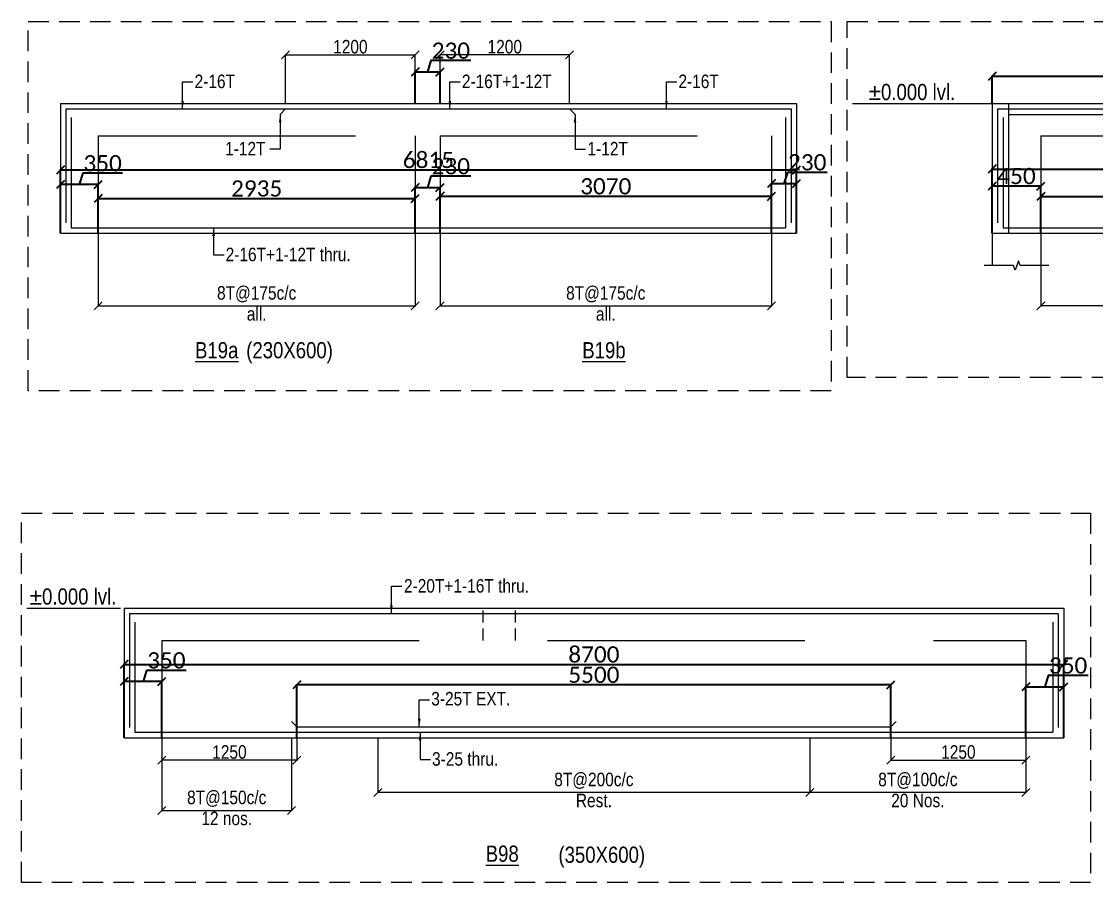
# Model space of a CAD drawing. Header units: millimetres. Extents: x 1112055 to 3390982, y -148532 to 766891.
# Drawn here: x 2945892 to 2965801, y -31248 to -15305 of the extents above; entities that cross this region are included whole.
import ezdxf
from ezdxf.enums import TextEntityAlignment as Align

# ---------------------------------------------------------------- set-up
doc = ezdxf.new("R2010")
doc.units = ezdxf.units.MM
doc.header["$PDMODE"] = 35
doc.header["$PDSIZE"] = -25
doc.linetypes.add('Hidden', pattern=[9.525, 6.35, -3.175])
for name, color, linetype, lineweight in [('B BEAM', 148, 'Continuous', 13), ('B BEAM IN LINE', 250, 'Continuous', 0), ('B STEEL', 34, 'Continuous', 15), ('B STEEL DIM', 216, 'Continuous', 13), ('B STEEL TEXT', 7, 'Continuous', 15), ('B STIRRUPS', 139, 'Continuous', 13), ('B-BEAM DOT', 251, 'Hidden', 9), ('B-BEAM NO', 215, 'Continuous', 18), ('B-COL', 1, 'Continuous', 35)]:
    doc.layers.add(name, color=color, linetype=linetype, lineweight=lineweight)
doc.layers.add('LEVEL-PLAN', color=12, linetype='Continuous')
doc.styles.add('Cali', font='calibri.ttf')
doc.styles.add('SWINC', font='swissc.ttf')
doc.dimstyles.new('BHOOMI', dxfattribs={"dimtxt": 230, "dimasz": 150, "dimexe": 10, "dimexo": 0, "dimgap": 25, "dimtad": 1, "dimdec": 0, "dimzin": 0, "dimdsep": 46, "dimtxsty": 'SWINC', "dimblk": 'OBLIQUE', "dimcen": 0.09, "dimclrd": 250, "dimclre": 250, "dimclrt": 256, "dimaunit": 1, "dimadec": 3, "dimazin": 0, "dimtfac": 1, "dimtdec": 0, "dimtofl": 0, "dimtmove": 1, "dimatfit": 3, "dimfxl": 100, "dimtolj": 1, "dimtzin": 0, "dimlwd": 9, "dimlwe": 5, "dimarcsym": 0})

# ---------------------------------------------------------------- blocks, each defined once
blk = doc.blocks.new('_Oblique')
at = {"color": 0, "linetype": 'ByBlock', "lineweight": -2}
blk.add_line((-0.5, -0.5), (0.5, 0.5), dxfattribs=at)
blk = doc.blocks.new('*D5908')
at = {"layer": 'B STIRRUPS', "color": 250, "lineweight": 0, "transparency": 16777216}
for p, q in [((2947313, -19225), (2947313, -20581)), ((2953183, -19225), (2953183, -20581)), ((2947313, -20571), (2953183, -20571))]:
    blk.add_line(p, q, dxfattribs=at)
at = {"layer": 'Defpoints', "color": 0, "lineweight": 40, "transparency": 16777216}
for p in [(2947313, -19225), (2953183, -19225), (2953183, -20571)]:
    blk.add_point(p, dxfattribs=at)
at = {"layer": 'B STIRRUPS', "color": 250, "lineweight": 0, "transparency": 16777216, "xscale": 150, "yscale": 150, "zscale": 150, "rotation": 180}
blk.add_blockref('_Oblique', (2947313, -20571), dxfattribs=at)
at = {"layer": 'B STIRRUPS', "color": 250, "lineweight": 0, "transparency": 16777216, "xscale": 150, "yscale": 150, "zscale": 150}
blk.add_blockref('_Oblique', (2953183, -20571), dxfattribs=at)
at = {"layer": 'B STIRRUPS', "transparency": 16777216, "char_height": 250, "attachment_point": 5, "style": 'SWINC'}
for s, insert in [('\\A1;8T@175c/c', (2950248, -20356)), ('all.', (2950248, -20721))]:
    blk.add_mtext(s, dxfattribs=dict(at, insert=insert))
blk = doc.blocks.new('*D5909')
at = {"layer": 'B STIRRUPS', "color": 250, "lineweight": 0, "transparency": 16777216}
for p, q in [((2953643, -19225), (2953643, -20581)), ((2959783, -19225), (2959783, -20581)), ((2953643, -20571), (2959783, -20571))]:
    blk.add_line(p, q, dxfattribs=at)
at = {"layer": 'Defpoints', "color": 0, "lineweight": 40, "transparency": 16777216}
for p in [(2953643, -19225), (2959783, -19225), (2959783, -20571)]:
    blk.add_point(p, dxfattribs=at)
at = {"layer": 'B STIRRUPS', "color": 250, "lineweight": 0, "transparency": 16777216, "xscale": 150, "yscale": 150, "zscale": 150, "rotation": 180}
blk.add_blockref('_Oblique', (2953643, -20571), dxfattribs=at)
at = {"layer": 'B STIRRUPS', "color": 250, "lineweight": 0, "transparency": 16777216, "xscale": 150, "yscale": 150, "zscale": 150}
blk.add_blockref('_Oblique', (2959783, -20571), dxfattribs=at)
at = {"layer": 'B STIRRUPS', "transparency": 16777216, "char_height": 250, "attachment_point": 5, "style": 'SWINC'}
for s, insert in [('\\A1;8T@175c/c', (2956713, -20356)), ('all.', (2956713, -20721))]:
    blk.add_mtext(s, dxfattribs=dict(at, insert=insert))
blk = doc.blocks.new('*D5910')
at = {"layer": 'B STEEL DIM', "lineweight": 5, "transparency": 16777216}
for p, q in [((2953643, -16825), (2953643, -15913)), ((2956043, -16825), (2956043, -15913))]:
    blk.add_line(p, q, dxfattribs=at)
at = {"layer": 'B STEEL DIM', "lineweight": 9, "transparency": 16777216}
blk.add_line((2956043, -15923), (2953643, -15923), dxfattribs=at)
at = {"layer": 'Defpoints', "color": 0, "lineweight": 40, "transparency": 16777216}
for p in [(2953643, -15923), (2953643, -16825), (2956043, -16825)]:
    blk.add_point(p, dxfattribs=at)
at = {"layer": 'B STEEL DIM', "lineweight": 9, "transparency": 16777216, "xscale": 150, "yscale": 150, "zscale": 150, "rotation": 180}
blk.add_blockref('_Oblique', (2953643, -15923), dxfattribs=at)
at = {"layer": 'B STEEL DIM', "lineweight": 9, "transparency": 16777216, "xscale": 150, "yscale": 150, "zscale": 150}
blk.add_blockref('_Oblique', (2956043, -15923), dxfattribs=at)
at = {"layer": 'B STEEL DIM', "transparency": 16777216, "insert": (2954843, -15773), "char_height": 250, "attachment_point": 5, "style": 'SWINC'}
blk.add_mtext('\\A1;1200', dxfattribs=at)
blk = doc.blocks.new('*D5911')
at = {"layer": 'B STEEL DIM', "lineweight": 5, "transparency": 16777216}
for p, q in [((2950783, -16825), (2950783, -15913)), ((2953183, -16825), (2953183, -15913))]:
    blk.add_line(p, q, dxfattribs=at)
at = {"layer": 'B STEEL DIM', "lineweight": 9, "transparency": 16777216}
blk.add_line((2950783, -15923), (2953183, -15923), dxfattribs=at)
at = {"layer": 'Defpoints', "color": 0, "lineweight": 40, "transparency": 16777216}
for p in [(2953183, -15923), (2950783, -16825), (2953183, -16825)]:
    blk.add_point(p, dxfattribs=at)
at = {"layer": 'B STEEL DIM', "lineweight": 9, "transparency": 16777216, "xscale": 150, "yscale": 150, "zscale": 150, "rotation": 180}
blk.add_blockref('_Oblique', (2950783, -15923), dxfattribs=at)
at = {"layer": 'B STEEL DIM', "lineweight": 9, "transparency": 16777216, "xscale": 150, "yscale": 150, "zscale": 150}
blk.add_blockref('_Oblique', (2953183, -15923), dxfattribs=at)
at = {"layer": 'B STEEL DIM', "transparency": 16777216, "insert": (2951983, -15773), "char_height": 250, "attachment_point": 5, "style": 'SWINC'}
blk.add_mtext('\\A1;1200', dxfattribs=at)
blk = doc.blocks.new('*D5915')
at = {"layer": 'B STIRRUPS', "color": 250, "lineweight": 0, "transparency": 16777216}
for p, q in [((2964769, -19225), (2964769, -20581)), ((2968766, -19225), (2968766, -20581)), ((2968766, -20571), (2964769, -20571))]:
    blk.add_line(p, q, dxfattribs=at)
at = {"layer": 'Defpoints', "color": 0, "lineweight": 40, "transparency": 16777216}
for p in [(2964769, -19225), (2968766, -19225), (2964769, -20571)]:
    blk.add_point(p, dxfattribs=at)
at = {"layer": 'B STIRRUPS', "color": 250, "lineweight": 0, "transparency": 16777216, "xscale": 150, "yscale": 150, "zscale": 150, "rotation": 180}
blk.add_blockref('_Oblique', (2964769, -20571), dxfattribs=at)
at = {"layer": 'B STIRRUPS', "color": 250, "lineweight": 0, "transparency": 16777216, "xscale": 150, "yscale": 150, "zscale": 150}
blk.add_blockref('_Oblique', (2968766, -20571), dxfattribs=at)
at = {"layer": 'B STIRRUPS', "transparency": 16777216, "char_height": 250, "attachment_point": 5, "style": 'SWINC'}
for s, insert in [('\\A1;10T@100c/c', (2966768, -20356)), ('all.', (2966768, -20721))]:
    blk.add_mtext(s, dxfattribs=dict(at, insert=insert))
blk = doc.blocks.new('*D5941')
at = {"layer": 'B STIRRUPS', "color": 250, "lineweight": 0, "transparency": 16777216}
for p, q in [((2952493, -28567), (2952493, -29591)), ((2960493, -28567), (2960493, -29591)), ((2960493, -29581), (2952493, -29581))]:
    blk.add_line(p, q, dxfattribs=at)
at = {"layer": 'Defpoints', "color": 0, "lineweight": 40, "transparency": 16777216}
for p in [(2952493, -28567), (2960493, -28567), (2952493, -29581)]:
    blk.add_point(p, dxfattribs=at)
at = {"layer": 'B STIRRUPS', "color": 250, "lineweight": 0, "transparency": 16777216, "xscale": 150, "yscale": 150, "zscale": 150, "rotation": 180}
blk.add_blockref('_Oblique', (2952493, -29581), dxfattribs=at)
at = {"layer": 'B STIRRUPS', "color": 250, "lineweight": 0, "transparency": 16777216, "xscale": 150, "yscale": 150, "zscale": 150}
blk.add_blockref('_Oblique', (2960493, -29581), dxfattribs=at)
at = {"layer": 'B STIRRUPS', "transparency": 16777216, "char_height": 250, "attachment_point": 5, "style": 'SWINC'}
for s, insert in [('\\A1;8T@200c/c', (2956493, -29365)), ('Rest.', (2956493, -29731))]:
    blk.add_mtext(s, dxfattribs=dict(at, insert=insert))
blk = doc.blocks.new('*D5942')
at = {"layer": 'B STIRRUPS', "color": 250, "lineweight": 0, "transparency": 16777216}
for p, q in [((2960493, -28567), (2960493, -29591)), ((2964493, -28567), (2964493, -29591)), ((2964493, -29581), (2960493, -29581))]:
    blk.add_line(p, q, dxfattribs=at)
at = {"layer": 'Defpoints', "color": 0, "lineweight": 40, "transparency": 16777216}
for p in [(2960493, -28567), (2964493, -28567), (2960493, -29581)]:
    blk.add_point(p, dxfattribs=at)
at = {"layer": 'B STIRRUPS', "color": 250, "lineweight": 0, "transparency": 16777216, "xscale": 150, "yscale": 150, "zscale": 150, "rotation": 180}
blk.add_blockref('_Oblique', (2960493, -29581), dxfattribs=at)
at = {"layer": 'B STIRRUPS', "color": 250, "lineweight": 0, "transparency": 16777216, "xscale": 150, "yscale": 150, "zscale": 150}
blk.add_blockref('_Oblique', (2964493, -29581), dxfattribs=at)
at = {"layer": 'B STIRRUPS', "transparency": 16777216, "char_height": 250, "attachment_point": 5, "style": 'SWINC'}
for s, insert in [('\\A1;8T@100c/c', (2962493, -29365)), ('20 Nos.', (2962493, -29731))]:
    blk.add_mtext(s, dxfattribs=dict(at, insert=insert))
blk = doc.blocks.new('*D5943')
at = {"layer": 'B STEEL DIM', "lineweight": 5, "transparency": 16777216}
for p, q in [((2950993, -28367), (2950993, -28993)), ((2948493, -28567), (2948493, -28993))]:
    blk.add_line(p, q, dxfattribs=at)
at = {"layer": 'B STEEL DIM', "lineweight": 9, "transparency": 16777216}
blk.add_line((2950993, -28983), (2948493, -28983), dxfattribs=at)
at = {"layer": 'Defpoints', "color": 0, "lineweight": 40, "transparency": 16777216}
for p in [(2950993, -28367), (2948493, -28567), (2948493, -28983)]:
    blk.add_point(p, dxfattribs=at)
at = {"layer": 'B STEEL DIM', "lineweight": 9, "transparency": 16777216, "xscale": 150, "yscale": 150, "zscale": 150, "rotation": 180}
blk.add_blockref('_Oblique', (2948493, -28983), dxfattribs=at)
at = {"layer": 'B STEEL DIM', "lineweight": 9, "transparency": 16777216, "xscale": 150, "yscale": 150, "zscale": 150}
blk.add_blockref('_Oblique', (2950993, -28983), dxfattribs=at)
at = {"layer": 'B STEEL DIM', "transparency": 16777216, "insert": (2949743, -28833), "char_height": 250, "attachment_point": 5, "style": 'SWINC'}
blk.add_mtext('\\A1;1250', dxfattribs=at)
blk = doc.blocks.new('*D5944')
at = {"layer": 'B STEEL DIM', "lineweight": 5, "transparency": 16777216}
for p, q in [((2961993, -28367), (2961993, -28993)), ((2964493, -28567), (2964493, -28993))]:
    blk.add_line(p, q, dxfattribs=at)
at = {"layer": 'B STEEL DIM', "lineweight": 9, "transparency": 16777216}
blk.add_line((2961993, -28983), (2964493, -28983), dxfattribs=at)
at = {"layer": 'Defpoints', "color": 0, "lineweight": 40, "transparency": 16777216}
for p in [(2961993, -28367), (2964493, -28567), (2964493, -28983)]:
    blk.add_point(p, dxfattribs=at)
at = {"layer": 'B STEEL DIM', "lineweight": 9, "transparency": 16777216, "xscale": 150, "yscale": 150, "zscale": 150, "rotation": 180}
blk.add_blockref('_Oblique', (2961993, -28983), dxfattribs=at)
at = {"layer": 'B STEEL DIM', "lineweight": 9, "transparency": 16777216, "xscale": 150, "yscale": 150, "zscale": 150}
blk.add_blockref('_Oblique', (2964493, -28983), dxfattribs=at)
at = {"layer": 'B STEEL DIM', "transparency": 16777216, "insert": (2963243, -28833), "char_height": 250, "attachment_point": 5, "style": 'SWINC'}
blk.add_mtext('\\A1;1250', dxfattribs=at)
blk = doc.blocks.new('*D5945')
at = {"layer": 'B STIRRUPS', "color": 250, "lineweight": 0, "transparency": 16777216}
for p, q in [((2948493, -28567), (2948493, -29923)), ((2950893, -28567), (2950893, -29923)), ((2948493, -29913), (2950893, -29913))]:
    blk.add_line(p, q, dxfattribs=at)
at = {"layer": 'Defpoints', "color": 0, "lineweight": 40, "transparency": 16777216}
for p in [(2948493, -28567), (2950893, -28567), (2950893, -29913)]:
    blk.add_point(p, dxfattribs=at)
at = {"layer": 'B STIRRUPS', "color": 250, "lineweight": 0, "transparency": 16777216, "xscale": 150, "yscale": 150, "zscale": 150, "rotation": 180}
blk.add_blockref('_Oblique', (2948493, -29913), dxfattribs=at)
at = {"layer": 'B STIRRUPS', "color": 250, "lineweight": 0, "transparency": 16777216, "xscale": 150, "yscale": 150, "zscale": 150}
blk.add_blockref('_Oblique', (2950893, -29913), dxfattribs=at)
at = {"layer": 'B STIRRUPS', "transparency": 16777216, "char_height": 250, "attachment_point": 5, "style": 'SWINC'}
for s, insert in [('\\A1;8T@150c/c', (2949693, -29698)), ('12 nos.', (2949693, -30063))]:
    blk.add_mtext(s, dxfattribs=dict(at, insert=insert))
blk = doc.blocks.new('*D6801')
at = {"layer": 'Defpoints', "color": 3, "linetype": 'Hidden', "lineweight": 30, "ltscale": 1000, "transparency": 16777216}
for p, q in [((2963869, -19225), (2963869, -18027)), ((2986166, -19225), (2986166, -18027))]:
    blk.add_line(p, q, dxfattribs=at)
at = {"layer": 'Defpoints', "color": 3, "lineweight": 30, "ltscale": 1000, "transparency": 16777216}
blk.add_line((2963869, -18037), (2986166, -18037), dxfattribs=at)
at = {"layer": 'Defpoints', "color": 0, "lineweight": 40, "transparency": 16777216}
for p in [(2986166, -18037), (2963869, -19225), (2986166, -19225)]:
    blk.add_point(p, dxfattribs=at)
at = {"layer": 'Defpoints', "color": 3, "lineweight": 30, "transparency": 16777216, "xscale": 150, "yscale": 150, "zscale": 150, "rotation": 180}
blk.add_blockref('_Oblique', (2963869, -18037), dxfattribs=at)
at = {"layer": 'Defpoints', "color": 3, "lineweight": 30, "transparency": 16777216, "xscale": 150, "yscale": 150, "zscale": 150}
blk.add_blockref('_Oblique', (2986166, -18037), dxfattribs=at)
at = {"layer": 'Defpoints', "color": 3, "lineweight": 50, "transparency": 16777216, "insert": (2975018, -17853), "char_height": 300, "attachment_point": 5, "style": 'Cali'}
blk.add_mtext('\\A1;11149', dxfattribs=at)
blk = doc.blocks.new('*D6802')
at = {"layer": 'Defpoints', "color": 3, "linetype": 'Hidden', "lineweight": 30, "ltscale": 1000, "transparency": 16777216}
for p, q in [((2964769, -19225), (2964769, -18536)), ((2968766, -19225), (2968766, -18536))]:
    blk.add_line(p, q, dxfattribs=at)
at = {"layer": 'Defpoints', "color": 3, "lineweight": 30, "ltscale": 1000, "transparency": 16777216}
blk.add_line((2964769, -18546), (2968766, -18546), dxfattribs=at)
at = {"layer": 'Defpoints', "color": 0, "lineweight": 40, "transparency": 16777216}
for p in [(2968766, -18546), (2964769, -19225), (2968766, -19225)]:
    blk.add_point(p, dxfattribs=at)
at = {"layer": 'Defpoints', "color": 3, "lineweight": 30, "transparency": 16777216, "xscale": 150, "yscale": 150, "zscale": 150, "rotation": 180}
blk.add_blockref('_Oblique', (2964769, -18546), dxfattribs=at)
at = {"layer": 'Defpoints', "color": 3, "lineweight": 30, "transparency": 16777216, "xscale": 150, "yscale": 150, "zscale": 150}
blk.add_blockref('_Oblique', (2968766, -18546), dxfattribs=at)
at = {"layer": 'Defpoints', "color": 3, "lineweight": 50, "transparency": 16777216, "insert": (2966768, -18363), "char_height": 300, "attachment_point": 5, "style": 'Cali'}
blk.add_mtext('\\A1;1999', dxfattribs=at)
blk = doc.blocks.new('*D6803')
at = {"layer": 'Defpoints', "color": 3, "linetype": 'Hidden', "lineweight": 30, "ltscale": 1000, "transparency": 16777216}
for p, q in [((2963869, -19225), (2963869, -18342)), ((2964769, -19225), (2964769, -18342))]:
    blk.add_line(p, q, dxfattribs=at)
at = {"layer": 'Defpoints', "color": 3, "lineweight": 30, "ltscale": 1000, "transparency": 16777216}
blk.add_line((2964769, -18352), (2963869, -18352), dxfattribs=at)
at = {"layer": 'Defpoints', "color": 0, "lineweight": 40, "transparency": 16777216}
for p in [(2963869, -18352), (2963869, -19225), (2964769, -19225)]:
    blk.add_point(p, dxfattribs=at)
at = {"layer": 'Defpoints', "color": 3, "lineweight": 30, "transparency": 16777216, "xscale": 150, "yscale": 150, "zscale": 150, "rotation": 180}
blk.add_blockref('_Oblique', (2963869, -18352), dxfattribs=at)
at = {"layer": 'Defpoints', "color": 3, "lineweight": 30, "transparency": 16777216, "xscale": 150, "yscale": 150, "zscale": 150}
blk.add_blockref('_Oblique', (2964769, -18352), dxfattribs=at)
at = {"layer": 'Defpoints', "color": 3, "lineweight": 50, "transparency": 16777216, "insert": (2964319, -18168), "char_height": 300, "attachment_point": 5, "style": 'Cali'}
blk.add_mtext('\\A1;450', dxfattribs=at)
blk = doc.blocks.new('*D6808')
at = {"layer": 'Defpoints', "color": 3, "linetype": 'Hidden', "lineweight": 30, "ltscale": 1000, "transparency": 16777216}
for p, q in [((2963869, -16825), (2963869, -16311)), ((2972666, -16825), (2972666, -16311))]:
    blk.add_line(p, q, dxfattribs=at)
at = {"layer": 'Defpoints', "color": 3, "lineweight": 30, "ltscale": 1000, "transparency": 16777216}
blk.add_line((2972666, -16321), (2963869, -16321), dxfattribs=at)
at = {"layer": 'Defpoints', "color": 0, "lineweight": 40, "transparency": 16777216}
for p in [(2963869, -16321), (2963869, -16825), (2972666, -16825)]:
    blk.add_point(p, dxfattribs=at)
at = {"layer": 'Defpoints', "color": 3, "lineweight": 30, "transparency": 16777216, "xscale": 150, "yscale": 150, "zscale": 150, "rotation": 180}
blk.add_blockref('_Oblique', (2963869, -16321), dxfattribs=at)
at = {"layer": 'Defpoints', "color": 3, "lineweight": 30, "transparency": 16777216, "xscale": 150, "yscale": 150, "zscale": 150}
blk.add_blockref('_Oblique', (2972666, -16321), dxfattribs=at)
at = {"layer": 'Defpoints', "color": 3, "lineweight": 50, "transparency": 16777216, "insert": (2968268, -16137), "char_height": 300, "attachment_point": 5, "style": 'Cali'}
blk.add_mtext('\\A1;4399', dxfattribs=at)
blk = doc.blocks.new('*D6809')
at = {"layer": 'Defpoints', "color": 3, "linetype": 'Hidden', "lineweight": 30, "ltscale": 1000, "transparency": 16777216}
for p, q in [((2946613, -19225), (2946613, -18044)), ((2960243, -19225), (2960243, -18044))]:
    blk.add_line(p, q, dxfattribs=at)
at = {"layer": 'Defpoints', "color": 3, "lineweight": 30, "ltscale": 1000, "transparency": 16777216}
blk.add_line((2946613, -18054), (2960243, -18054), dxfattribs=at)
at = {"layer": 'Defpoints', "color": 0, "lineweight": 40, "transparency": 16777216}
for p in [(2960243, -18054), (2946613, -19225), (2960243, -19225)]:
    blk.add_point(p, dxfattribs=at)
at = {"layer": 'Defpoints', "color": 3, "lineweight": 30, "transparency": 16777216, "xscale": 150, "yscale": 150, "zscale": 150, "rotation": 180}
blk.add_blockref('_Oblique', (2946613, -18054), dxfattribs=at)
at = {"layer": 'Defpoints', "color": 3, "lineweight": 30, "transparency": 16777216, "xscale": 150, "yscale": 150, "zscale": 150}
blk.add_blockref('_Oblique', (2960243, -18054), dxfattribs=at)
at = {"layer": 'Defpoints', "color": 3, "lineweight": 50, "transparency": 16777216, "insert": (2953428, -17870), "char_height": 300, "attachment_point": 5, "style": 'Cali'}
blk.add_mtext('\\A1;6815', dxfattribs=at)
blk = doc.blocks.new('*D6810')
at = {"layer": 'Defpoints', "color": 3, "linetype": 'Hidden', "lineweight": 30, "ltscale": 1000, "transparency": 16777216}
for p, q in [((2947313, -19225), (2947313, -18572)), ((2953183, -19225), (2953183, -18572))]:
    blk.add_line(p, q, dxfattribs=at)
at = {"layer": 'Defpoints', "color": 3, "lineweight": 30, "ltscale": 1000, "transparency": 16777216}
blk.add_line((2947313, -18582), (2953183, -18582), dxfattribs=at)
at = {"layer": 'Defpoints', "color": 0, "lineweight": 40, "transparency": 16777216}
for p in [(2953183, -18582), (2947313, -19225), (2953183, -19225)]:
    blk.add_point(p, dxfattribs=at)
at = {"layer": 'Defpoints', "color": 3, "lineweight": 30, "transparency": 16777216, "xscale": 150, "yscale": 150, "zscale": 150, "rotation": 180}
blk.add_blockref('_Oblique', (2947313, -18582), dxfattribs=at)
at = {"layer": 'Defpoints', "color": 3, "lineweight": 30, "transparency": 16777216, "xscale": 150, "yscale": 150, "zscale": 150}
blk.add_blockref('_Oblique', (2953183, -18582), dxfattribs=at)
at = {"layer": 'Defpoints', "color": 3, "lineweight": 50, "transparency": 16777216, "insert": (2950248, -18398), "char_height": 300, "attachment_point": 5, "style": 'Cali'}
blk.add_mtext('\\A1;2935', dxfattribs=at)
blk = doc.blocks.new('*D6811')
at = {"layer": 'Defpoints', "color": 3, "linetype": 'Hidden', "lineweight": 30, "ltscale": 1000, "transparency": 16777216}
for p, q in [((2953643, -19225), (2953643, -18532)), ((2959783, -19225), (2959783, -18532))]:
    blk.add_line(p, q, dxfattribs=at)
at = {"layer": 'Defpoints', "color": 3, "lineweight": 30, "ltscale": 1000, "transparency": 16777216}
blk.add_line((2953643, -18542), (2959783, -18542), dxfattribs=at)
at = {"layer": 'Defpoints', "color": 0, "lineweight": 40, "transparency": 16777216}
for p in [(2959783, -18542), (2953643, -19225), (2959783, -19225)]:
    blk.add_point(p, dxfattribs=at)
at = {"layer": 'Defpoints', "color": 3, "lineweight": 30, "transparency": 16777216, "xscale": 150, "yscale": 150, "zscale": 150, "rotation": 180}
blk.add_blockref('_Oblique', (2953643, -18542), dxfattribs=at)
at = {"layer": 'Defpoints', "color": 3, "lineweight": 30, "transparency": 16777216, "xscale": 150, "yscale": 150, "zscale": 150}
blk.add_blockref('_Oblique', (2959783, -18542), dxfattribs=at)
at = {"layer": 'Defpoints', "color": 3, "lineweight": 50, "transparency": 16777216, "insert": (2956713, -18358), "char_height": 300, "attachment_point": 5, "style": 'Cali'}
blk.add_mtext('\\A1;3070', dxfattribs=at)
blk = doc.blocks.new('*D6812')
at = {"layer": 'Defpoints', "color": 3, "lineweight": 30, "ltscale": 1000, "transparency": 16777216}
for p, q in [((2947026, -18115), (2946963, -18323)), ((2947764, -18115), (2947026, -18115)), ((2947313, -18323), (2946613, -18323))]:
    blk.add_line(p, q, dxfattribs=at)
at = {"layer": 'Defpoints', "color": 3, "linetype": 'Hidden', "lineweight": 30, "ltscale": 1000, "transparency": 16777216}
for p, q in [((2946613, -19225), (2946613, -18313)), ((2947313, -19225), (2947313, -18313))]:
    blk.add_line(p, q, dxfattribs=at)
at = {"layer": 'Defpoints', "color": 0, "lineweight": 40, "transparency": 16777216}
for p in [(2946613, -18323), (2946613, -19225), (2947313, -19225)]:
    blk.add_point(p, dxfattribs=at)
at = {"layer": 'Defpoints', "color": 3, "lineweight": 30, "transparency": 16777216, "xscale": 150, "yscale": 150, "zscale": 150, "rotation": 180}
blk.add_blockref('_Oblique', (2946613, -18323), dxfattribs=at)
at = {"layer": 'Defpoints', "color": 3, "lineweight": 30, "transparency": 16777216, "xscale": 150, "yscale": 150, "zscale": 150}
blk.add_blockref('_Oblique', (2947313, -18323), dxfattribs=at)
at = {"layer": 'Defpoints', "color": 3, "lineweight": 50, "transparency": 16777216, "insert": (2947395, -17931), "char_height": 300, "attachment_point": 5, "style": 'Cali'}
blk.add_mtext('\\A1;350', dxfattribs=at)
blk = doc.blocks.new('*D6813')
at = {"layer": 'Defpoints', "color": 3, "lineweight": 30, "ltscale": 1000, "transparency": 16777216}
for p, q in [((2953476, -18170), (2953413, -18379)), ((2954212, -18170), (2953476, -18170)), ((2953183, -18379), (2953643, -18379))]:
    blk.add_line(p, q, dxfattribs=at)
at = {"layer": 'Defpoints', "color": 3, "linetype": 'Hidden', "lineweight": 30, "ltscale": 1000, "transparency": 16777216}
for p, q in [((2953183, -19225), (2953183, -18369)), ((2953643, -19225), (2953643, -18369))]:
    blk.add_line(p, q, dxfattribs=at)
at = {"layer": 'Defpoints', "color": 0, "lineweight": 40, "transparency": 16777216}
for p in [(2953643, -18379), (2953183, -19225), (2953643, -19225)]:
    blk.add_point(p, dxfattribs=at)
at = {"layer": 'Defpoints', "color": 3, "lineweight": 30, "transparency": 16777216, "xscale": 150, "yscale": 150, "zscale": 150, "rotation": 180}
blk.add_blockref('_Oblique', (2953183, -18379), dxfattribs=at)
at = {"layer": 'Defpoints', "color": 3, "lineweight": 30, "transparency": 16777216, "xscale": 150, "yscale": 150, "zscale": 150}
blk.add_blockref('_Oblique', (2953643, -18379), dxfattribs=at)
at = {"layer": 'Defpoints', "color": 3, "lineweight": 50, "transparency": 16777216, "insert": (2953844, -17986), "char_height": 300, "attachment_point": 5, "style": 'Cali'}
blk.add_mtext('\\A1;230', dxfattribs=at)
blk = doc.blocks.new('*D6814')
at = {"layer": 'Defpoints', "color": 3, "lineweight": 30, "ltscale": 1000, "transparency": 16777216}
for p, q in [((2960076, -18098), (2960013, -18306)), ((2960812, -18098), (2960076, -18098)), ((2959783, -18306), (2960243, -18306))]:
    blk.add_line(p, q, dxfattribs=at)
at = {"layer": 'Defpoints', "color": 3, "linetype": 'Hidden', "lineweight": 30, "ltscale": 1000, "transparency": 16777216}
for p, q in [((2959783, -19225), (2959783, -18296)), ((2960243, -19225), (2960243, -18296))]:
    blk.add_line(p, q, dxfattribs=at)
at = {"layer": 'Defpoints', "color": 0, "lineweight": 40, "transparency": 16777216}
for p in [(2960243, -18306), (2959783, -19225), (2960243, -19225)]:
    blk.add_point(p, dxfattribs=at)
at = {"layer": 'Defpoints', "color": 3, "lineweight": 30, "transparency": 16777216, "xscale": 150, "yscale": 150, "zscale": 150, "rotation": 180}
blk.add_blockref('_Oblique', (2959783, -18306), dxfattribs=at)
at = {"layer": 'Defpoints', "color": 3, "lineweight": 30, "transparency": 16777216, "xscale": 150, "yscale": 150, "zscale": 150}
blk.add_blockref('_Oblique', (2960243, -18306), dxfattribs=at)
at = {"layer": 'Defpoints', "color": 3, "lineweight": 50, "transparency": 16777216, "insert": (2960444, -17914), "char_height": 300, "attachment_point": 5, "style": 'Cali'}
blk.add_mtext('\\A1;230', dxfattribs=at)
blk = doc.blocks.new('*D6815')
at = {"layer": 'Defpoints', "color": 3, "lineweight": 30, "ltscale": 1000, "transparency": 16777216}
for p, q in [((2953476, -16030), (2953413, -16239)), ((2954212, -16030), (2953476, -16030)), ((2953183, -16239), (2953643, -16239))]:
    blk.add_line(p, q, dxfattribs=at)
at = {"layer": 'Defpoints', "color": 3, "linetype": 'Hidden', "lineweight": 30, "ltscale": 1000, "transparency": 16777216}
for p, q in [((2953183, -16825), (2953183, -16229)), ((2953643, -16825), (2953643, -16229))]:
    blk.add_line(p, q, dxfattribs=at)
at = {"layer": 'Defpoints', "color": 0, "lineweight": 40, "transparency": 16777216}
for p in [(2953643, -16239), (2953183, -16825), (2953643, -16825)]:
    blk.add_point(p, dxfattribs=at)
at = {"layer": 'Defpoints', "color": 3, "lineweight": 30, "transparency": 16777216, "xscale": 150, "yscale": 150, "zscale": 150, "rotation": 180}
blk.add_blockref('_Oblique', (2953183, -16239), dxfattribs=at)
at = {"layer": 'Defpoints', "color": 3, "lineweight": 30, "transparency": 16777216, "xscale": 150, "yscale": 150, "zscale": 150}
blk.add_blockref('_Oblique', (2953643, -16239), dxfattribs=at)
at = {"layer": 'Defpoints', "color": 3, "lineweight": 50, "transparency": 16777216, "insert": (2953844, -15846), "char_height": 300, "attachment_point": 5, "style": 'Cali'}
blk.add_mtext('\\A1;230', dxfattribs=at)
blk = doc.blocks.new('*D6272')
at = {"layer": 'Defpoints', "color": 3, "linetype": 'Hidden', "lineweight": 30, "ltscale": 1000, "transparency": 16777216}
for p, q in [((2947793, -28567), (2947793, -27199)), ((2965193, -28567), (2965193, -27199))]:
    blk.add_line(p, q, dxfattribs=at)
at = {"layer": 'Defpoints', "color": 3, "lineweight": 30, "ltscale": 1000, "transparency": 16777216}
blk.add_line((2947793, -27209), (2965193, -27209), dxfattribs=at)
at = {"layer": 'Defpoints', "color": 0, "lineweight": 40, "transparency": 16777216}
for p in [(2965193, -27209), (2947793, -28567), (2965193, -28567)]:
    blk.add_point(p, dxfattribs=at)
at = {"layer": 'Defpoints', "color": 3, "lineweight": 30, "transparency": 16777216, "xscale": 150, "yscale": 150, "zscale": 150, "rotation": 180}
blk.add_blockref('_Oblique', (2947793, -27209), dxfattribs=at)
at = {"layer": 'Defpoints', "color": 3, "lineweight": 30, "transparency": 16777216, "xscale": 150, "yscale": 150, "zscale": 150}
blk.add_blockref('_Oblique', (2965193, -27209), dxfattribs=at)
at = {"layer": 'Defpoints', "color": 3, "lineweight": 50, "transparency": 16777216, "insert": (2956493, -27026), "char_height": 300, "attachment_point": 5, "style": 'Cali'}
blk.add_mtext('\\A1;8700', dxfattribs=at)
blk = doc.blocks.new('*D6273')
at = {"layer": 'Defpoints', "color": 3, "linetype": 'Hidden', "lineweight": 30, "ltscale": 1000, "transparency": 16777216}
for p, q in [((2950993, -28567), (2950993, -27576)), ((2961993, -28567), (2961993, -27576))]:
    blk.add_line(p, q, dxfattribs=at)
at = {"layer": 'Defpoints', "color": 3, "lineweight": 30, "ltscale": 1000, "transparency": 16777216}
blk.add_line((2961993, -27586), (2950993, -27586), dxfattribs=at)
at = {"layer": 'Defpoints', "color": 0, "lineweight": 40, "transparency": 16777216}
for p in [(2950993, -27586), (2950993, -28567), (2961993, -28567)]:
    blk.add_point(p, dxfattribs=at)
at = {"layer": 'Defpoints', "color": 3, "lineweight": 30, "transparency": 16777216, "xscale": 150, "yscale": 150, "zscale": 150, "rotation": 180}
blk.add_blockref('_Oblique', (2950993, -27586), dxfattribs=at)
at = {"layer": 'Defpoints', "color": 3, "lineweight": 30, "transparency": 16777216, "xscale": 150, "yscale": 150, "zscale": 150}
blk.add_blockref('_Oblique', (2961993, -27586), dxfattribs=at)
at = {"layer": 'Defpoints', "color": 3, "lineweight": 50, "transparency": 16777216, "insert": (2956493, -27403), "char_height": 300, "attachment_point": 5, "style": 'Cali'}
blk.add_mtext('\\A1;5500', dxfattribs=at)
blk = doc.blocks.new('*D6274')
at = {"layer": 'Defpoints', "color": 3, "lineweight": 30, "ltscale": 1000, "transparency": 16777216}
for p, q in [((2948205, -27320), (2948143, -27528)), ((2948944, -27320), (2948205, -27320)), ((2948493, -27528), (2947793, -27528))]:
    blk.add_line(p, q, dxfattribs=at)
at = {"layer": 'Defpoints', "color": 3, "linetype": 'Hidden', "lineweight": 30, "ltscale": 1000, "transparency": 16777216}
for p, q in [((2947793, -28567), (2947793, -27518)), ((2948493, -28567), (2948493, -27518))]:
    blk.add_line(p, q, dxfattribs=at)
at = {"layer": 'Defpoints', "color": 0, "lineweight": 40, "transparency": 16777216}
for p in [(2947793, -27528), (2947793, -28567), (2948493, -28567)]:
    blk.add_point(p, dxfattribs=at)
at = {"layer": 'Defpoints', "color": 3, "lineweight": 30, "transparency": 16777216, "xscale": 150, "yscale": 150, "zscale": 150, "rotation": 180}
blk.add_blockref('_Oblique', (2947793, -27528), dxfattribs=at)
at = {"layer": 'Defpoints', "color": 3, "lineweight": 30, "transparency": 16777216, "xscale": 150, "yscale": 150, "zscale": 150}
blk.add_blockref('_Oblique', (2948493, -27528), dxfattribs=at)
at = {"layer": 'Defpoints', "color": 3, "lineweight": 50, "transparency": 16777216, "insert": (2948575, -27136), "char_height": 300, "attachment_point": 5, "style": 'Cali'}
blk.add_mtext('\\A1;350', dxfattribs=at)
blk = doc.blocks.new('*D6275')
at = {"layer": 'Defpoints', "color": 3, "lineweight": 30, "ltscale": 1000, "transparency": 16777216}
for p, q in [((2964905, -27416), (2964843, -27625)), ((2965644, -27416), (2964905, -27416)), ((2964493, -27625), (2965193, -27625))]:
    blk.add_line(p, q, dxfattribs=at)
at = {"layer": 'Defpoints', "color": 3, "linetype": 'Hidden', "lineweight": 30, "ltscale": 1000, "transparency": 16777216}
for p, q in [((2964493, -28567), (2964493, -27615)), ((2965193, -28567), (2965193, -27615))]:
    blk.add_line(p, q, dxfattribs=at)
at = {"layer": 'Defpoints', "color": 0, "lineweight": 40, "transparency": 16777216}
for p in [(2965193, -27625), (2964493, -28567), (2965193, -28567)]:
    blk.add_point(p, dxfattribs=at)
at = {"layer": 'Defpoints', "color": 3, "lineweight": 30, "transparency": 16777216, "xscale": 150, "yscale": 150, "zscale": 150, "rotation": 180}
blk.add_blockref('_Oblique', (2964493, -27625), dxfattribs=at)
at = {"layer": 'Defpoints', "color": 3, "lineweight": 30, "transparency": 16777216, "xscale": 150, "yscale": 150, "zscale": 150}
blk.add_blockref('_Oblique', (2965193, -27625), dxfattribs=at)
at = {"layer": 'Defpoints', "color": 3, "lineweight": 50, "transparency": 16777216, "insert": (2965275, -27232), "char_height": 300, "attachment_point": 5, "style": 'Cali'}
blk.add_mtext('\\A1;350', dxfattribs=at)

msp = doc.modelspace()

# ---------------------------------------------------------------- linework, layer by layer
at = {"layer": 'B BEAM', "ltscale": 25}
for p, q in [((2946613.3, -16824.6, 0), (2946613.3, -19224.6, 0)), ((2946613.3, -16824.6, 0), (2960243.3, -16824.6, 0)), ((2960243.3, -16824.6, 0), (2960243.3, -19224.6, 0)), ((2963869.4, -16824.6, 0), (2986166.5, -16824.6, 0)), ((2963869.4, -16824.6, 0), (2963869.4, -19224.6, 0)), ((2946613.3, -19224.6, 0), (2960243.3, -19224.6, 0)), ((2963869.4, -19224.6, 0), (2986166.5, -19224.6, 0)), ((2947792.9, -26166.6, 0), (2947792.9, -28566.6, 0)), ((2947792.9, -26166.6, 0), (2965192.9, -26166.6, 0)), ((2965192.9, -26166.6, 0), (2965192.9, -28566.6, 0)), ((2947792.9, -28566.6, 0), (2965192.9, -28566.6, 0))]:
    msp.add_line(p, q, dxfattribs=at)
at = {"layer": 'B BEAM'}
for p, q in [((2961283.1, -16824.6, 0), (2963869.4, -16824.6, 0)), ((2945990.6, -26166.6, 0), (2947728.5, -26166.6, 0))]:
    msp.add_line(p, q, dxfattribs=at)
at = {"layer": 'B BEAM', "color": 4, "linetype": 'Hidden', "ltscale": 35}
for p, q in [((2954442.7, -26766.6, 0), (2954442.7, -26166.6, 0)), ((2955042.7, -26766.6, 0), (2955042.7, -26166.6, 0))]:
    msp.add_line(p, q, dxfattribs=at)
at = {"layer": 'B BEAM IN LINE', "color": 250, "linetype": 'Hidden', "lineweight": 0, "ltscale": 60, "elevation": 0}
for points in [[(2946018.7, -15304.8), (2960885, -15304.8), (2960885, -22142), (2946018.7, -22142)], [(2961185, -15304.8), (2986666.5, -15304.8), (2986666.5, -21895.8), (2961185, -21895.8)], [(2945892.4, -24411.1), (2965691.7, -24411.1), (2965691.7, -31248.3), (2945892.4, -31248.3)]]:
    msp.add_lwpolyline(points, close=True, dxfattribs=at)
at = {"layer": 'B STEEL', "color": 34, "lineweight": 9, "ltscale": 25}
for p, q in [((2946713.3, -16924.6, 0), (2960143.3, -16924.6, 0)), ((2946713.3, -16924.6, 0), (2946713.3, -19034, 0)), ((2946813.3, -17083.1, 0), (2946813.3, -19124.6, 0)), ((2950783.3, -16924.6, 0), (2950683.3, -17024.6, 0)), ((2956043.3, -16924.6, 0), (2956143.3, -17024.6, 0)), ((2960043.3, -17083.1, 0), (2960043.3, -19124.6, 0)), ((2960143.3, -16924.6, 0), (2960143.3, -19034, 0)), ((2963969.4, -16924.6, 0), (2986066.5, -16924.6, 0)), ((2963969.4, -16924.6, 0), (2963969.4, -19034, 0)), ((2964069.4, -17083.1, 0), (2964069.4, -19124.6, 0)), ((2964169.4, -17024.6, 0), (2972566.5, -17024.6, 0)), ((2964169.4, -17024.6, 0), (2964169.4, -19034, 0)), ((2946813.3, -19124.6, 0), (2960043.3, -19124.6, 0)), ((2964069.4, -19124.6, 0), (2985966.5, -19124.6, 0)), ((2947892.9, -26266.6, 0), (2965092.9, -26266.6, 0)), ((2947892.9, -26266.6, 0), (2947892.9, -28376, 0)), ((2965092.9, -26266.6, 0), (2965092.9, -28376, 0)), ((2947992.9, -26425.1, 0), (2947992.9, -28466.6, 0)), ((2964992.9, -26425.1, 0), (2964992.9, -28466.6, 0)), ((2950892.9, -28266.6, 0), (2950992.9, -28366.6, 0)), ((2962092.9, -28266.6, 0), (2961992.9, -28366.6, 0)), ((2947992.9, -28466.6, 0), (2964992.9, -28466.6, 0)), ((2950992.9, -28366.6, 0), (2961992.9, -28366.6, 0))]:
    msp.add_line(p, q, dxfattribs=at)
at = {"layer": 'B-BEAM DOT', "linetype": 'Hidden', "ltscale": 750}
for p, q in [((2964169.4, -16824.6, 0), (2964169.4, -19224.6, 0)), ((2947313.3, -17424.6, 0), (2947313.3, -19224.6, 0)), ((2947313.3, -17424.6, 0), (2953183.3, -17424.6, 0)), ((2953183.3, -17424.6, 0), (2953183.3, -19224.6, 0)), ((2953643.3, -17424.6, 0), (2959783.3, -17424.6, 0)), ((2953643.3, -17424.6, 0), (2953643.3, -19224.6, 0)), ((2959783.3, -17424.6, 0), (2959783.3, -19224.6, 0)), ((2964769.4, -17424.6, 0), (2968766.5, -17424.6, 0)), ((2964769.4, -17424.6, 0), (2964769.4, -19224.6, 0)), ((2963869.4, -19224.6, 0), (2964769.4, -19224.6, 0)), ((2948492.9, -26766.6, 0), (2948492.9, -28566.6, 0)), ((2948492.9, -26766.6, 0), (2964492.9, -26766.6, 0)), ((2964492.9, -26766.6, 0), (2964492.9, -28566.6, 0))]:
    msp.add_line(p, q, dxfattribs=at)
at = {"layer": 'B-COL', "lineweight": 15, "ltscale": 25}
for p, q in [((2963869.4, -19224.6, 0), (2963869.4, -19824.6, 0)), ((2964769.4, -19224.6, 0), (2964769.4, -19824.6, 0))]:
    msp.add_line(p, q, dxfattribs=at)
at = {"layer": 'B-COL', "lineweight": 15, "ltscale": 25, "elevation": 0}
msp.add_lwpolyline([(2964919.4, -19824.6), (2964387, -19824.6), (2964355.7, -19738.7), (2964293.2, -19910.5), (2964262, -19824.6), (2963719.4, -19824.6)], dxfattribs=at)

# ---------------------------------------------------------------- texts
at = {"layer": 'B STEEL TEXT', "style": 'SWINC'}
for s, p in [('2-16T', (2949098.3, -16538.3, 0)), ('2-16T+1-12T', (2954048, -16538.3, 0)), ('2-16T', (2958058.2, -16538.3, 0)), ('1-12T', (2949663.2, -17784.9, 0)), ('1-12T', (2956374.9, -17784.9, 0)), ('2-16T+1-12T thru.', (2949673, -19743.4, 0)), ('2-20T+1-16T thru.', (2952976, -25880.2, 0)), ('3-25T EXT.', (2953481.1, -27970.3, 0)), ('3-25 thru.', (2953495.7, -29085.4))]:
    msp.add_text(s, height=250, dxfattribs=at).set_placement(p)
at = {"layer": 'B-BEAM NO', "ltscale": 25, "style": 'SWINC'}
for s, p in [('%%UB19a', (2949507.4, -21541.6, 0)), ('(230X600)', (2950856.6, -21541.6, 0)), ('%%UB19b', (2956679.1, -21541.6, 0)), ('%%UB98', (2954795, -30864.5, 0)), ('(350X600)', (2956638.8, -30883.9, 0))]:
    msp.add_text(s, height=300, dxfattribs=at).set_placement(p, align=Align.CENTER)
at = {"layer": 'LEVEL-PLAN', "linetype": 'ByBlock', "ltscale": 800, "style": 'SWINC'}
for p in [(2962383, -16760.4, 0), (2946845.8, -26102.4, 0)]:
    msp.add_text('%%P0.000 lvl.', height=300, dxfattribs=at).set_placement(p, align=Align.CENTER)

# ---------------------------------------------------------------- dimensions: what is measured, and where the dimension line sits
at = {"layer": 'B STEEL DIM'}
for base, p1, p2, picture, middle in [((2953183.3, -15922.8, 0), (2950783.3, -16824.6, 0), (2953183.3, -16824.6, 0), '*D5911', (2951983.3, -15772.8, 0)), ((2964492.9, -28983, 0), (2961992.9, -28366.6, 0), (2964492.9, -28566.6, 0), '*D5944', (2963242.9, -28833, 0))]:
    dim = msp.add_linear_dim(base=base, p1=p1, p2=p2, angle=180, dimstyle='BHOOMI', override={"dimscale": 1, "dimtxt": 250, "dimlfac": 0.5, "dimtxsty": 'SWINC', "dimblk1": 'Oblique', "dimblk2": 'Oblique', "dimsah": 1, "dimclrd": 256, "dimclre": 256, "dimclrt": 256}, dxfattribs=at)
    dim.commit()
    dim.dimension.update_dxf_attribs({"geometry": picture, "text_midpoint": middle})
for base, p1, p2, picture, middle in [((2953643.3, -15922.8, 0), (2956043.3, -16824.6, 0), (2953643.3, -16824.6, 0), '*D5910', (2954843.3, -15772.8, 0)), ((2948492.9, -28983, 0), (2950992.9, -28366.6, 0), (2948492.9, -28566.6, 0), '*D5943', (2949742.9, -28833, 0))]:
    dim = msp.add_linear_dim(base=base, p1=p1, p2=p2, dimstyle='BHOOMI', override={"dimscale": 1, "dimtxt": 250, "dimlfac": 0.5, "dimtxsty": 'SWINC', "dimblk1": 'Oblique', "dimblk2": 'Oblique', "dimsah": 1, "dimclrd": 256, "dimclre": 256, "dimclrt": 256}, dxfattribs=at)
    dim.commit()
    dim.dimension.update_dxf_attribs({"geometry": picture, "text_midpoint": middle})
at = {"layer": 'B STIRRUPS'}
for base, p1, p2, text, picture, middle in [((2953183.3, -20571), (2947313.3, -19224.6, 0), (2953183.3, -19224.6, 0), '8T@175c/c\\Xall. ', '*D5908', (2950248.3, -20571)), ((2959783.3, -20571), (2953643.3, -19224.6, 0), (2959783.3, -19224.6, 0), '8T@175c/c\\Xall. ', '*D5909', (2956713.3, -20571)), ((2950892.9, -29913), (2948492.9, -28566.6, 0), (2950892.9, -28566.6, 0), '8T@150c/c\\X12 nos. ', '*D5945', (2949692.9, -29913))]:
    dim = msp.add_linear_dim(base=base, p1=p1, p2=p2, angle=180, text=text, dimstyle='BHOOMI', override={"dimscale": 1, "dimtxt": 250, "dimgap": 25, "dimlfac": 0.5, "dimtxsty": 'SWINC', "dimblk1": 'Oblique', "dimblk2": 'Oblique', "dimsah": 1, "dimlwd": 0, "dimlwe": 0}, dxfattribs=at)
    dim.commit()
    dim.dimension.update_dxf_attribs({"geometry": picture, "text_midpoint": middle})
for base, p1, p2, text, picture, middle in [((2964769.4, -20571, 0), (2968766.5, -19224.6, 0), (2964769.4, -19224.6, 0), '10T@100c/c\\Xall. ', '*D5915', (2966767.9, -20571, 0)), ((2952492.9, -29580.6), (2960492.9, -28566.6, 0), (2952492.9, -28566.6, 0), '8T@200c/c\\XRest. ', '*D5941', (2956492.9, -29580.6)), ((2960492.9, -29580.6, 0), (2964492.9, -28566.6, 0), (2960492.9, -28566.6, 0), '8T@100c/c\\X20 Nos. ', '*D5942', (2962492.9, -29580.6, 0))]:
    dim = msp.add_linear_dim(base=base, p1=p1, p2=p2, text=text, dimstyle='BHOOMI', override={"dimscale": 1, "dimtxt": 250, "dimgap": 25, "dimlfac": 0.5, "dimtxsty": 'SWINC', "dimblk1": 'Oblique', "dimblk2": 'Oblique', "dimsah": 1, "dimlwd": 0, "dimlwe": 0}, dxfattribs=at)
    dim.commit()
    dim.dimension.update_dxf_attribs({"geometry": picture, "text_midpoint": middle})
at = {"layer": 'Defpoints', "color": 3, "lineweight": 50, "ltscale": 1000}
for base, p1, p2, picture, middle in [((2953643.3, -16238.7), (2953183.3, -16824.6, 0), (2953643.3, -16824.6, 0), '*D6815', (2953505.9, -15846.3)), ((2963869.4, -16321), (2972666.5, -16824.6, 0), (2963869.4, -16824.6, 0), '*D6808', (2968267.9, -16137.3)), ((2960243.3, -18054.1), (2946613.3, -19224.6, 0), (2960243.3, -19224.6, 0), '*D6809', (2953428.3, -17870.4)), ((2960243.3, -18306.3), (2959783.3, -19224.6, 0), (2960243.3, -19224.6, 0), '*D6814', (2960105.9, -17913.9)), ((2986166.5, -18037), (2963869.4, -19224.6, 0), (2986166.5, -19224.6, 0), '*D6801', (2975017.9, -17853.4)), ((2946613.3, -18323.2), (2947313.3, -19224.6, 0), (2946613.3, -19224.6, 0), '*D6812', (2947055.9, -17930.9)), ((2953643.3, -18378.8), (2953183.3, -19224.6, 0), (2953643.3, -19224.6), '*D6813', (2953505.9, -17986.4)), ((2963869.4, -18352), (2964769.4, -19224.6, 0), (2963869.4, -19224.6, 0), '*D6803', (2964319.4, -18168.3)), ((2953183.3, -18581.8), (2947313.3, -19224.6), (2953183.3, -19224.6), '*D6810', (2950248.3, -18398.1)), ((2959783.3, -18541.9), (2953643.3, -19224.6), (2959783.3, -19224.6), '*D6811', (2956713.3, -18358.2)), ((2968766.5, -18546.5), (2964769.4, -19224.6, 0), (2968766.5, -19224.6, 0), '*D6802', (2966767.9, -18362.8)), ((2965192.9, -27209.4), (2947792.9, -28566.6, 0), (2965192.9, -28566.6, 0), '*D6272', (2956492.9, -27025.7)), ((2947792.9, -27528.5), (2948492.9, -28566.6, 0), (2947792.9, -28566.6, 0), '*D6274', (2948235.5, -27136.1)), ((2965192.9, -27624.9), (2964492.9, -28566.6, 0), (2965192.9, -28566.6, 0), '*D6275', (2964935.5, -27232.5)), ((2950992.9, -27586.5), (2961992.9, -28566.6, 0), (2950992.9, -28566.6, 0), '*D6273', (2956492.9, -27402.8))]:
    dim = msp.add_linear_dim(base=base, p1=p1, p2=p2, dimstyle='BHOOMI', override={"dimtxt": 300, "dimgap": 30, "dimlfac": 0.5, "dimtxsty": 'Cali', "dimblk1": 'Oblique', "dimblk2": 'Oblique', "dimsah": 1, "dimclrd": 3, "dimclre": 3, "dimclrt": 3, "dimlwd": 30, "dimlwe": 30}, dxfattribs=at)
    dim.commit()
    dim.dimension.update_dxf_attribs({"geometry": picture, "text_midpoint": middle})

# ---------------------------------------------------------------- leaders
at = {"layer": 'B STEEL TEXT'}
for points in [[(2948875.8, -16924.6, 0), (2948875.8, -16422, 0), (2949068.1, -16422, 0)], [(2953825.5, -16924.6, 0), (2953825.5, -16422, 0), (2954017.7, -16422, 0)], [(2957835.7, -16924.6, 0), (2957835.7, -16422, 0), (2958028, -16422, 0)], [(2950683.3, -17024.6, 0), (2950683.3, -17668.6, 0), (2950491, -17668.6, 0)], [(2956143.3, -17024.6, 0), (2956143.3, -17668.6, 0), (2956335.5, -17668.6, 0)], [(2949450.5, -19124.6, 0), (2949450.5, -19627.1, 0), (2949642.7, -19627.1, 0)], [(2952742.9, -26266.6, 0), (2952742.9, -25764, 0), (2952935.2, -25764, 0)], [(2953258.6, -28366.6, 0), (2953258.6, -27864, 0), (2953450.8, -27864, 0)], [(2953273.2, -28466.6), (2953273.2, -28969.2), (2953465.5, -28969.2)]]:
    msp.add_leader(points, dimstyle='BHOOMI', override={"dimtad": 0, "dimclrd": 256, "dimlwd": 0}, dxfattribs=at)

doc.saveas('drawing.dxf')
